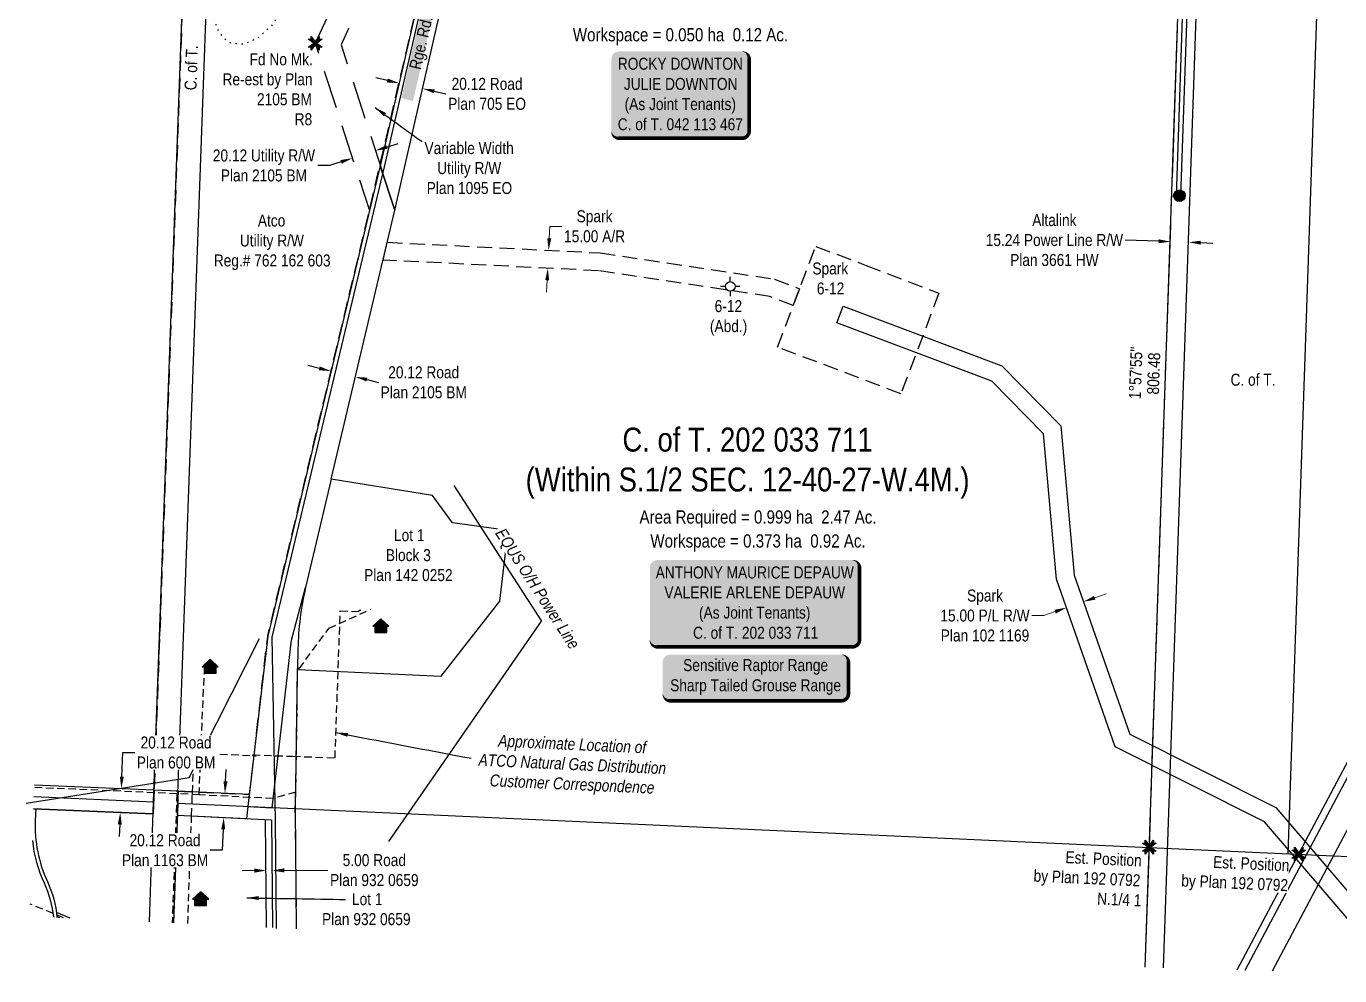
# Model space of a CAD drawing. Extents: x 309252 to 321570, y 5809412 to 5814891.
# Drawn here: x 311422 to 312518, y 5811144 to 5811937 of the extents above; entities that cross this region are included whole.
import ezdxf
from ezdxf.enums import TextEntityAlignment as Align

# ---------------------------------------------------------------- set-up
doc = ezdxf.new("R2010")
doc.units = 0
doc.header["$LTSCALE"] = 5
doc.header["$PDSIZE"] = 0.5
for name, pattern in [('DASHED2', [9.525, 6.35, -3.175]), ('foc-ACCESSROAD', [3.75, 2.5, -1.25]), ('foc-FLOWLINE', [3.75, 2.5, -1.25]), ('foc-QUARTERLINE', [33, 25, -3, 2, -3]), ('foc-TOPO', [1, 0.2, -0.8]), ('UG_PIPE', [1.875, 1.25, -0.625])]:
    doc.linetypes.add(name, pattern=pattern)
doc.layers.get('Defpoints').update_dxf_attribs({"color": 9})
for name, color, linetype in [('AS-OWNER', 7, 'Continuous'), ('AS-PIPE-UG', 44, 'UG_PIPE'), ('AS-PIPE-UG-T', 44, 'Continuous'), ('AS-POWER', 104, 'foc-POWER'), ('AS-POWER-EXISTING-PP', 72, 'Continuous'), ('AS-POWER-T', 104, 'Continuous'), ('AS-RESIDENCE', 14, 'Continuous'), ('AS-ROADS', 254, 'Continuous'), ('AS-TELEPHONE', 224, 'foc-TEL'), ('AS-WILDLIFE-BLOCK', 131, 'Continuous'), ('C-SYMBOL', 7, 'Continuous'), ('F-AR', 190, 'foc-ACCESSROAD'), ('F-EZE', 190, 'foc-FLOWLINE'), ('F-RW', 190, 'Continuous'), ('F-WS', 190, 'foc-ACCESSROAD'), ('F-WS-S', 190, 'Continuous'), ('L-AREAREQUIRED', 7, 'Continuous'), ('L-AREAWORK', 5, 'Continuous'), ('L-BD', 7, 'Continuous'), ('L-MON', 1, 'Continuous'), ('L-QSEC', 8, 'foc-QUARTERLINE'), ('L-SEC', 7, 'Continuous'), ('L-TITLEDB', 4, 'Continuous'), ('L-TITLEDB-T', 4, 'Continuous'), ('T-LOW-AREA', 48, 'foc-TOPO')]:
    doc.layers.add(name, color=color, linetype=linetype)
for name, color, linetype, lineweight in [('F-AR-T', 190, 'Continuous', 9), ('F-EZE-T', 190, 'Continuous', 9), ('F-RW-T', 190, 'Continuous', 9), ('F-WS-T', 190, 'Continuous', 9)]:
    doc.layers.add(name, color=color, linetype=linetype, lineweight=lineweight)
doc.styles.add('100L', font='ARIALN.TTF', dxfattribs={"height": 11})
doc.styles.add('175L', font='ARIALN.TTF', dxfattribs={"height": 20})
doc.styles.add('80', font='ARIALN.TTF', dxfattribs={"height": 10})
doc.styles.add('80CG', font='ARIALN.TTF', dxfattribs={"height": 10})
doc.styles.add('80L', font='ARIALN.TTF', dxfattribs={"height": 10})
doc.styles.add('foc-LtypeFont', font='ARIALN.TTF', dxfattribs={"height": 7.35})
doc.linetypes.add('foc-POWER', pattern='A,6,-1,["P",foc-LtypeFont,S=0.2,R=0,X=-0.625,Y=-0.75],-1.24,4', length=12.24)
doc.linetypes.add('foc-TEL', pattern='A,2,-1,["T",foc-LtypeFont,S=0.2,R=0,X=-0.425,Y=-0.75],-1.24,8', length=12.24)
doc.linetypes.add('foc-TEL-NOLINE', pattern='A,0,-2,["T",foc-LtypeFont,S=0.2,R=0,X=-0.425,Y=-0.75],-10.24', length=12.24)
doc.dimstyles.new('Compass 5 000', dxfattribs={"dimscale": 5, "dimtxt": 9, "dimasz": 2, "dimexe": 0.2, "dimexo": 0.0625, "dimgap": 0.5, "dimtad": 0, "dimtih": 1, "dimtoh": 1, "dimzin": 0, "dimdsep": 46, "dimtxsty": '80CG', "dimcen": 0.1, "dimse1": 1, "dimse2": 1, "dimclrd": 256, "dimclrt": 256, "dimaunit": 1, "dimadec": 4, "dimazin": 0, "dimtfac": 0.06, "dimtofl": 0, "dimtmove": 0, "dimatfit": 1, "dimfxl": 0.2, "dimtolj": 1, "dimtzin": 0, "dimlwd": -1, "dimarcsym": 0})

# ---------------------------------------------------------------- blocks, each defined once
blk = doc.blocks.new('*D421')
at = {"layer": 'Defpoints', "color": 0, "transparency": 16777216}
for p in [(311733.1, 5811889.9), (311752.6, 5811884.9), (311752.7, 5811885.4)]:
    blk.add_point(p, dxfattribs=at)
at = {"layer": 'L-TITLEDB-T', "transparency": 16777216}
for p, q in [((311723.2, 5811891.7), (311713.5, 5811893.9)), ((311762.3, 5811882.7), (311772.1, 5811880.5))]:
    blk.add_line(p, q, dxfattribs=at)
for points in [[(311723.6, 5811893.3), (311722.8, 5811890.1), (311733, 5811889.5)], [(311762.7, 5811884.3), (311762, 5811881.1), (311752.6, 5811884.9)]]:
    blk.add_solid(points, dxfattribs=at)
at = {"layer": 'L-TITLEDB-T', "transparency": 16777216, "insert": (311806.4, 5811880.5), "char_height": 10, "attachment_point": 5, "style": '80CG'}
blk.add_mtext('\\A1;20.12 Road\\PPlan 705 EO', dxfattribs=at)
blk = doc.blocks.new('*D422')
at = {"layer": 'Defpoints', "color": 0, "transparency": 16777216}
for p in [(311581.7, 5811296.6), (311580.8, 5811276.6), (311586.6, 5811276.3)]:
    blk.add_point(p, dxfattribs=at)
at = {"layer": 'L-TITLEDB-T', "transparency": 16777216}
for p, q in [((311588.1, 5811306.3), (311588.6, 5811316.3)), ((311586.1, 5811266.3), (311585.3, 5811248.8)), ((311585.3, 5811248.8), (311575.3, 5811248.8))]:
    blk.add_line(p, q, dxfattribs=at)
for points in [[(311586.4, 5811306.4), (311589.7, 5811306.3), (311587.6, 5811296.3)], [(311584.5, 5811266.4), (311587.8, 5811266.2), (311586.6, 5811276.3)]]:
    blk.add_solid(points, dxfattribs=at)
at = {"layer": 'L-TITLEDB-T', "transparency": 16777216, "insert": (311537.6, 5811248.8), "char_height": 10, "attachment_point": 5, "style": '80CG', "bg_fill": 3, "box_fill_scale": 1.1, "bg_fill_color": 256, "bg_fill_true_color": 13158600, "bg_fill_transparency": 0}
blk.add_mtext('\\A1;20.12 Road\\PPlan 1163 BM', dxfattribs=at)
blk = doc.blocks.new('*D423')
at = {"layer": 'Defpoints', "color": 0, "transparency": 16777216}
for p in [(311500.7, 5811300.4), (311499.8, 5811280.3), (311500.2, 5811280.3)]:
    blk.add_point(p, dxfattribs=at)
at = {"layer": 'L-TITLEDB-T', "transparency": 16777216}
for p, q in [((311501.5, 5811310.4), (311502.4, 5811330.4)), ((311502.4, 5811330.4), (311512.4, 5811330.4)), ((311499.8, 5811270.3), (311499.4, 5811260.3))]:
    blk.add_line(p, q, dxfattribs=at)
for points in [[(311499.9, 5811310.4), (311503.2, 5811310.3), (311501.1, 5811300.4)], [(311498.1, 5811270.4), (311501.5, 5811270.3), (311500.2, 5811280.3)]]:
    blk.add_solid(points, dxfattribs=at)
at = {"layer": 'L-TITLEDB-T', "transparency": 16777216, "insert": (311546.8, 5811330.4), "char_height": 10, "attachment_point": 5, "style": '80CG', "bg_fill": 3, "box_fill_scale": 1.1, "bg_fill_color": 256, "bg_fill_true_color": 13158600, "bg_fill_transparency": 0}
blk.add_mtext('\\A1;20.12 Road\\PPlan 600 BM', dxfattribs=at)
blk = doc.blocks.new('*D430')
at = {"layer": 'Defpoints', "color": 0, "transparency": 16777216}
for p in [(312376.9, 5811759.2), (312392.1, 5811758.7), (312392.1, 5811756.6)]:
    blk.add_point(p, dxfattribs=at)
at = {"layer": 'F-RW', "transparency": 16777216}
for p, q in [((312366.9, 5811757.5), (312339.1, 5811758.4)), ((312402.1, 5811756.3), (312412.1, 5811755.9))]:
    blk.add_line(p, q, dxfattribs=at)
for points in [[(312366.9, 5811759.1), (312366.8, 5811755.8), (312376.8, 5811757.1)], [(312402.1, 5811757.9), (312402, 5811754.6), (312392.1, 5811756.6)]]:
    blk.add_solid(points, dxfattribs=at)
at = {"layer": 'F-RW', "transparency": 16777216, "insert": (312279.9, 5811758.4), "char_height": 10, "attachment_point": 5, "style": '80CG'}
blk.add_mtext('\\A1;Altalink\\P15.24 Power Line R/W\\PPlan 3661 HW', dxfattribs=at)
blk = doc.blocks.new('*D433')
at = {"layer": 'Defpoints', "color": 0, "transparency": 16777216}
for p in [(311857, 5811749.9), (311857.8, 5811749.9), (311856.2, 5811734.9)]:
    blk.add_point(p, dxfattribs=at)
at = {"layer": 'F-AR-T', "transparency": 16777216}
for p, q in [((311858.3, 5811759.9), (311858.8, 5811769.9)), ((311858.8, 5811769.9), (311868.8, 5811769.9)), ((311856.6, 5811724.9), (311856.1, 5811714.9))]:
    blk.add_line(p, q, dxfattribs=at)
for points in [[(311856.6, 5811760), (311860, 5811759.8), (311857.8, 5811749.9)], [(311854.9, 5811725), (311858.2, 5811724.8), (311857.1, 5811734.9)]]:
    blk.add_solid(points, dxfattribs=at)
at = {"layer": 'F-AR-T', "transparency": 16777216, "insert": (311896.1, 5811769.9), "char_height": 10, "attachment_point": 5, "style": '80CG'}
blk.add_mtext('\\A1;Spark\\P15.00 A/R', dxfattribs=at)
blk = doc.blocks.new('*D435')
at = {"layer": 'Defpoints', "color": 0, "transparency": 16777216}
for p in [(312290, 5811451.4), (312308.1, 5811445), (312294, 5811440.1)]:
    blk.add_point(p, dxfattribs=at)
at = {"layer": 'F-RW-T', "transparency": 16777216}
for p, q in [((312313.6, 5811459.7), (312323, 5811463)), ((312271.1, 5811444.8), (312261.1, 5811444.8)), ((312280.6, 5811448.1), (312271.1, 5811444.8))]:
    blk.add_line(p, q, dxfattribs=at)
for points in [[(312313, 5811461.2), (312314.1, 5811458.1), (312304.2, 5811456.4)], [(312280, 5811449.7), (312281.1, 5811446.5), (312290, 5811451.4)]]:
    blk.add_solid(points, dxfattribs=at)
at = {"layer": 'F-RW-T', "transparency": 16777216, "insert": (312222, 5811444.8), "char_height": 10, "attachment_point": 5, "style": '80CG'}
blk.add_mtext('\\A1;Spark\\P15.00 P/L R/W\\PPlan 102 1169', dxfattribs=at)
blk = doc.blocks.new('*D436')
at = {"layer": 'Defpoints', "color": 0, "transparency": 16777216}
for p in [(311677.1, 5811653.2), (311696.4, 5811644.2), (311697.4, 5811648.4)]:
    blk.add_point(p, dxfattribs=at)
at = {"layer": 'L-TITLEDB-T', "transparency": 16777216}
for p, q in [((311666.4, 5811651.3), (311656.7, 5811653.6)), ((311706.2, 5811641.9), (311715.9, 5811639.6))]:
    blk.add_line(p, q, dxfattribs=at)
for points in [[(311666.8, 5811652.9), (311666, 5811649.7), (311676.2, 5811649)], [(311706.6, 5811643.5), (311705.8, 5811640.3), (311696.4, 5811644.2)]]:
    blk.add_solid(points, dxfattribs=at)
at = {"layer": 'L-TITLEDB-T', "transparency": 16777216, "insert": (311753.5, 5811639.6), "char_height": 10, "attachment_point": 5, "style": '80CG'}
blk.add_mtext('\\A1;20.12 Road\\PPlan 2105 BM', dxfattribs=at)
blk = doc.blocks.new('*U386')
h = blk.add_hatch(color=255)
edge = h.paths.add_edge_path()
edge.add_line((-71.5, -20), (71.5, -20))
edge.add_arc((71.5, -14), 6, 270, 360)
edge.add_line((77.5, -14), (77.5, 12.5))
edge.add_arc((71.5, 12.5), 6, 0, 90)
edge.add_line((71.5, 18.5), (-71.5, 18.5))
edge.add_arc((-71.5, 12.5), 6, 90, 180)
edge.add_line((-77.5, 12.5), (-77.5, -14))
edge.add_arc((-71.5, -14), 6, 180, 270)
at = {"color": 131, "flags": 128}
blk.add_lwpolyline([(-71.5, -20, 3, 3, 0), (71.5, -20, 3, 3, 0.414214), (77.5, -14, 3, 3, 0), (77.5, 12.5, 3, 0, 0.414214), (71.5, 18.5, 0, 0, 0), (-71.5, 18.5, 0, 0, 0.414214), (-77.5, 12.5, 0, 0, 0), (-77.5, -14, 0, 3, 0.414214)], format="xyseb", close=True, dxfattribs=at)
at = {"color": 131, "style": '80'}
blk.add_attdef('ENTER_TEXT_001', (-36, -5), '', height=10, dxfattribs=at)
blk = doc.blocks.new('POWERPOLE')
h = blk.add_hatch(color=255)
edge = h.paths.add_edge_path()
edge.add_arc((0, 0), 0.96, 0, 360)
at = {"linetype": 'Continuous'}
for p, q in [((0.68, -0.68), (-0.68, 0.68)), ((-0.68, -0.68), (0.68, 0.68))]:
    blk.add_line(p, q, dxfattribs=at)
blk.add_circle((0, 0), 0.96, dxfattribs=at)
blk = doc.blocks.new('*U438')
h = blk.add_hatch(color=59)
edge = h.paths.add_edge_path()
edge.add_line((-51.5, -37), (51.5, -37))
edge.add_arc((51.5, -31), 6, 270, 360)
edge.add_line((57.5, -31), (57.5, 29.5))
edge.add_arc((51.5, 29.5), 6, 0, 90)
edge.add_line((51.5, 35.5), (-51.5, 35.5))
edge.add_arc((-51.5, 29.5), 6, 90, 180)
edge.add_line((-57.5, 29.5), (-57.5, -31))
edge.add_arc((-51.5, -31), 6, 180, 270)
at = {"color": 1, "flags": 128}
blk.add_lwpolyline([(-51.5, -37, 3, 3, 0), (51.5, -37, 3, 3, 0.414214), (57.5, -31, 3, 3, 0), (57.5, 29.5, 3, 0, 0.414214), (51.5, 35.5, 0, 0, 0), (-51.5, 35.5, 0, 0, 0.414214), (-57.5, 29.5, 0, 0, 0), (-57.5, -31, 0, 3, 0.414214)], format="xyseb", close=True, dxfattribs=at)
blk.add_lwpolyline([(-23.7, 3.9, 0, 7.5, 0), (0, 0, 0, 0, 0)], format="xyseb", dxfattribs=at)
at = {"color": 1, "style": '80'}
blk.add_attdef('ENTER_TEXT_001', (-36, -5), '', height=10, dxfattribs=at)
blk = doc.blocks.new('*U439')
h = blk.add_hatch(color=59)
edge = h.paths.add_edge_path()
edge.add_line((-81.5, -37), (81.5, -37))
edge.add_arc((81.5, -31), 6, 270, 360)
edge.add_line((87.5, -31), (87.5, 29.5))
edge.add_arc((81.5, 29.5), 6, 0, 90)
edge.add_line((81.5, 35.5), (-81.5, 35.5))
edge.add_arc((-81.5, 29.5), 6, 90, 180)
edge.add_line((-87.5, 29.5), (-87.5, -31))
edge.add_arc((-81.5, -31), 6, 180, 270)
at = {"color": 1, "flags": 128}
blk.add_lwpolyline([(-81.5, -37, 3, 3, 0), (81.5, -37, 3, 3, 0.414214), (87.5, -31, 3, 3, 0), (87.5, 29.5, 3, 0, 0.414214), (81.5, 35.5, 0, 0, 0), (-81.5, 35.5, 0, 0, 0.414214), (-87.5, 29.5, 0, 0, 0), (-87.5, -31, 0, 3, 0.414214)], format="xyseb", close=True, dxfattribs=at)
blk.add_lwpolyline([(-23.7, 3.9, 0, 7.5, 0), (0, 0, 0, 0, 0)], format="xyseb", dxfattribs=at)
at = {"color": 1, "style": '80'}
blk.add_attdef('ENTER_TEXT_001', (-36, -5), '', height=10, dxfattribs=at)
blk = doc.blocks.new('TEMP')
h = blk.add_hatch(color=255)
h.dxf.hatch_style = 1
h.paths.add_polyline_path([(0, 0.25), (-0.67, 1.15), (-0.67, 0.67), (-1.15, 0.67), (-0.25, 0), (-1.15, -0.67), (-0.67, -0.67), (-0.67, -1.15), (0, -0.25), (0.67, -1.15), (0.67, -0.67), (1.15, -0.67), (0.25, 0), (1.15, 0.67), (0.67, 0.67), (0.67, 1.15)])
h.paths.add_polyline_path([(0.57, 0.85), (0.57, 0.57), (0.85, 0.57), (0.08, 0), (0.85, -0.57), (0.57, -0.57), (0.57, -0.85), (0, -0.08), (-0.57, -0.85), (-0.57, -0.57), (-0.85, -0.57), (-0.08, 0), (-0.85, 0.57), (-0.57, 0.57), (-0.57, 0.85), (0, 0.08)], flags=16)
h = blk.add_hatch(color=1)
h.dxf.hatch_style = 1
h.paths.add_polyline_path([(0, 0.08), (-0.57, 0.85), (-0.57, 0.57), (-0.85, 0.57), (-0.08, 0), (-0.85, -0.57), (-0.57, -0.57), (-0.57, -0.85), (0, -0.08), (0.57, -0.85), (0.57, -0.57), (0.85, -0.57), (0.08, 0), (0.85, 0.57), (0.57, 0.57), (0.57, 0.85)])
at = {"color": 1}
for p, q in [((-0.08, 0), (0.08, 0)), ((0, 0.08), (0, -0.08))]:
    blk.add_line(p, q, dxfattribs=at)
at = {"color": 255, "flags": 128}
blk.add_lwpolyline([(-0.25, 0), (-1.15, 0.67), (-0.67, 0.67), (-0.67, 1.15), (0, 0.25), (0.67, 1.15), (0.67, 0.67), (1.15, 0.67), (0.25, 0), (1.15, -0.67), (0.67, -0.67), (0.67, -1.15), (0, -0.25), (-0.67, -1.15), (-0.67, -0.67), (-1.15, -0.67)], close=True, dxfattribs=at)
at = {"color": 1, "flags": 128}
blk.add_lwpolyline([(-0.08, 0), (-0.85, 0.57), (-0.57, 0.57), (-0.57, 0.85), (0, 0.08), (0.57, 0.85), (0.57, 0.57), (0.85, 0.57), (0.08, 0), (0.85, -0.57), (0.57, -0.57), (0.57, -0.85), (0, -0.08), (-0.57, -0.85), (-0.57, -0.57), (-0.85, -0.57)], close=True, dxfattribs=at)
blk = doc.blocks.new('res_occ')
for points in [[(0.1, 0.89), (-1.26, -0.37), (1.46, -0.37)], [(-0.9, -1.43), (1.1, -1.43), (1.1, -0.37), (-0.9, -0.37)]]:
    blk.add_hatch(color=14).paths.add_polyline_path(points)
at = {"color": 14}
for points in [[(0.1, 0.89), (-1.26, -0.37), (1.46, -0.37)], [(-0.9, -1.43), (1.1, -1.43), (1.1, -0.37), (-0.9, -0.37)]]:
    blk.add_lwpolyline(points, close=True, dxfattribs=at)
blk = doc.blocks.new('*D538')
at = {"layer": 'Defpoints', "color": 0, "transparency": 16777216}
for p in [(311622.1, 5811236.2), (311627.1, 5811236.2), (311627.1, 5811231.9)]:
    blk.add_point(p, dxfattribs=at)
at = {"layer": 'L-TITLEDB', "transparency": 16777216}
for p, q in [((311612.1, 5811231.8), (311602.1, 5811231.7)), ((311637.1, 5811232), (311673.6, 5811232.2))]:
    blk.add_line(p, q, dxfattribs=at)
for points in [[(311612.1, 5811233.5), (311612.2, 5811230.1), (311622.1, 5811231.9)], [(311637.1, 5811233.7), (311637.1, 5811230.3), (311627.1, 5811231.9)]]:
    blk.add_solid(points, dxfattribs=at)
at = {"layer": 'L-TITLEDB', "transparency": 16777216, "insert": (311712.3, 5811232.2), "char_height": 10, "attachment_point": 5, "style": '80CG'}
blk.add_mtext('\\A1;5.00 Road\\PPlan 932 0659', dxfattribs=at)
blk = doc.blocks.new('GABD')
for p, q in [((-0.81, 0), (-1.62, 0)), ((0, 0.81), (0, 1.62)), ((1.62, 0), (0.81, 0)), ((0, -0.81), (0, -1.62))]:
    blk.add_line(p, q)
blk.add_circle((0, 0), 0.8)
blk = doc.blocks.new('*D602')
at = {"layer": 'Defpoints', "color": 0, "transparency": 16777216}
for p in [(311711.2, 5811839.2), (311692.1, 5811833), (311694.1, 5811826.8)]:
    blk.add_point(p, dxfattribs=at)
at = {"layer": 'L-TITLEDB-T', "transparency": 16777216}
for p, q in [((311722.7, 5811836.1), (311732.2, 5811839.2)), ((311675, 5811820.7), (311665, 5811820.7)), ((311684.6, 5811823.8), (311675, 5811820.7))]:
    blk.add_line(p, q, dxfattribs=at)
for points in [[(311722.2, 5811837.7), (311723.2, 5811834.6), (311713.2, 5811833.1)], [(311684, 5811825.3), (311685.1, 5811822.2), (311694.1, 5811826.8)]]:
    blk.add_solid(points, dxfattribs=at)
at = {"layer": 'L-TITLEDB-T', "transparency": 16777216, "insert": (311620.1, 5811820.7), "char_height": 10, "attachment_point": 5, "style": '80CG'}
blk.add_mtext('\\A1;20.12 Utility R/W\\PPlan 2105 BM', dxfattribs=at)

msp = doc.modelspace()

# ---------------------------------------------------------------- linework, layer by layer
at = {"layer": 'AS-PIPE-UG'}
for p, q in [((311567.416, 5811330.196), (311570.433, 5811396.678)), ((311566.143, 5811295.093), (311567.416, 5811330.196))]:
    msp.add_line(p, q, dxfattribs=at)
for points in [[(311610.847, 5811327.855), (311610.868, 5811328.455), (311644.455, 5811327.259), (311679.476, 5811326.012), (311683.85, 5811448.826), (311699.652, 5811448.263), (311699.695, 5811449.463), (311700.895, 5811449.42)], [(311649.497, 5811400.477), (311649.635, 5811400.467), (311674.45, 5811434.392), (311709.172, 5811449.901)], [(311649.497, 5811400.477), (311647.996, 5811400.547), (311646.957, 5811327.275), (311646.532, 5811297.277)], [(311560.502, 5811296.925), (311561.703, 5811330.085), (311563.849, 5811329.988), (311564.728, 5811329.948), (311610.847, 5811327.855), (311612.974, 5811327.758), (311613.522, 5811327.734)], [(311646.532, 5811297.277), (311627.614, 5811292.054), (311566.143, 5811295.093), (311547.455, 5811296.017), (311428.455, 5811301.226)], [(311547.455, 5811296.017), (311543.587, 5811188.14)], [(311559.773, 5811276.827), (311559.81, 5811277.827), (311560.357, 5811292.924), (311560.493, 5811296.675), (311560.502, 5811296.925)], [(311647.39, 5811183.214), (311647.277, 5811201.947), (311646.325, 5811282.615), (311646.532, 5811297.277)], [(311556.537, 5811187.526), (311559.764, 5811276.577), (311559.773, 5811276.827)], [(311452.821, 5811192.448), (311424.944, 5811203.911)]]:
    msp.add_lwpolyline(points, dxfattribs=at)
at = {"layer": 'AS-POWER'}
for p in [(311778.663, 5811553.478), (311724.264, 5811256.06)]:
    msp.add_line(p, (311851.859, 5811440.151), dxfattribs=at)
at = {"layer": 'AS-POWER', "flags": 128}
for points in [[(312381.885, 5811795.216), (312391.146, 5812068.39), (312400.228, 5812325.541), (312410.06, 5812603.778)], [(312385.502, 5811794.981), (312394.883, 5812068.285), (312403.884, 5812325.401), (312413.871, 5812603.563)], [(311421.766, 5811288.186), (311557.715, 5811309.58), (311616.408, 5811425.533)]]:
    msp.add_lwpolyline(points, dxfattribs=at)
at = {"layer": 'AS-ROADS', "const_width": 9.999, "flags": 128}
msp.add_lwpolyline([(311739.725, 5811875.789), (311754.075, 5811938.532), (311770.038, 5812007.467), (311782.169, 5812058.15), (311790.434, 5812094.138), (311809.183, 5812174.164), (311821.962, 5812228.498), (311834.879, 5812286.448), (311843.482, 5812330.358)], dxfattribs=at)
at = {"layer": 'AS-TELEPHONE', "flags": 128}
msp.add_lwpolyline([(311630.603, 5811183.393), (311629.885, 5811273.561), (311626.886, 5811426.821), (311720.681, 5811819.467), (311749.113, 5811943.122), (311771.291, 5812039.421), (311774.223, 5812049.905), (311777.374, 5812063.341), (311780.358, 5812075.889), (311784.984, 5812096.2), (311787.985, 5812107.274), (311791.192, 5812119.478), (311794.466, 5812135.511), (311841.604, 5812340.194), (311876.216, 5812889.647)], dxfattribs=at)
at = {"layer": 'AS-TELEPHONE', "linetype": 'foc-TEL-NOLINE', "flags": 128}
for points in [[(311524.487, 5811189.047), (311528.083, 5811289.17), (311534.318, 5811461.118)], [(311427.813, 5811283.452), (311527.718, 5811279.131)]]:
    msp.add_lwpolyline(points, dxfattribs=at)
at = {"layer": 'F-AR'}
msp.add_lwpolyline([(311723.192, 5811756.607), (311900.835, 5811747.737), (312046.326, 5811725.894), (312067.259, 5811717.71), (312061.936, 5811703.683), (312042.432, 5811711.31), (311899.343, 5811732.791), (311719.691, 5811741.762)], close=True, dxfattribs=at)
at = {"layer": 'F-EZE', "flags": 128}
msp.add_lwpolyline([(311528.443, 5811299.205), (311608.149, 5811295.323), (311623.262, 5811427.656), (311708.211, 5811783.269), (311746.737, 5811949.348), (311777.664, 5812085.551), (311557.206, 5812096.68), (311528.443, 5811299.205)], dxfattribs=at)
at = {"layer": 'F-RW'}
for p, q in [((312355.712, 5811151.204), (312414.564, 5812864.898)), ((312370.943, 5811150.727), (312429.794, 5812864.375))]:
    msp.add_line(p, q, dxfattribs=at)
at = {"layer": 'F-RW', "flags": 128}
for points in [[(312432.545, 5811148.877), (312811.047, 5811862.417), (312901.333, 5812032.638)], [(312439.277, 5811148.666), (312819.713, 5811865.745), (312908.094, 5812032.378)], [(312827.448, 5811837.264), (312461.727, 5811147.88)], [(312564.996, 5811144.642), (312455.41, 5811272.509), (312330.646, 5811335.199), (312281.64, 5811475.278), (312270.878, 5811596.498), (312227.766, 5811640.657), (312098.266, 5811689.202), (312103.535, 5811703.245), (312236.166, 5811653.526), (312285.334, 5811603.152), (312296.419, 5811478.466), (312342.806, 5811345.876), (312464.854, 5811284.558), (312585.285, 5811144.006)], [(311458.391, 5811192.183), (311446.911, 5811196.906)], [(311447.295, 5811193.507), (311449.486, 5811192.606)]]:
    msp.add_lwpolyline(points, dxfattribs=at)
for points in [[(311429.737, 5811283.4), (311429.315, 5811273.742, 0.12012848), (311439.402, 5811222.799, -0.08759954), (311447.402, 5811192.705)], [(311426.856, 5811256.924, 0.08206416), (311436.681, 5811221.537, -0.08643567), (311444.378, 5811192.848)]]:
    msp.add_lwpolyline(points, format="xyb", dxfattribs=at)
at = {"layer": 'F-WS'}
msp.add_lwpolyline([(312048.784, 5811669.022), (312061.936, 5811703.683), (312080.716, 5811753.175), (312122.792, 5811737.208), (312183.57, 5811714.146), (312151.637, 5811629.993)], close=True, dxfattribs=at)
at = {"layer": 'L-QSEC'}
msp.add_line((312355.712, 5811151.204), (312414.564, 5812864.898), dxfattribs=at)
at = {"layer": 'L-SEC', "flags": 128}
for points in [[(311527.923, 5811289.139), (311557.206, 5812096.68)], [(311548.028, 5811288.41), (311577.311, 5812095.951)], [(311428.185, 5811293.741), (311528.083, 5811289.17)], [(311524.487, 5811189.047), (311528.083, 5811289.17)], [(311548.188, 5811288.25), (311544.595, 5811188.092)], [(311548.188, 5811288.25), (312359.423, 5811251.128)], [(312359.423, 5811251.128), (313170.909, 5811214.26)]]:
    msp.add_lwpolyline(points, dxfattribs=at)
at = {"layer": 'L-TITLEDB'}
msp.add_line((311528.619, 5811299.174), (311548.726, 5811298.33), dxfattribs=at)
at = {"layer": 'L-TITLEDB', "linetype": 'DASHED2', "flags": 128}
for points in [[(311833.282, 5812289.131), (311662.906, 5811922.804), (311708.211, 5811783.269)], [(311851.525, 5812280.646), (311684.486, 5811921.493), (311729.268, 5811783.512)]]:
    msp.add_lwpolyline(points, dxfattribs=at)
at = {"layer": 'L-TITLEDB', "flags": 128}
for points in [[(312475.008, 5811245.864), (312502.715, 5812051.553)], [(311746.737, 5811949.348), (311745.489, 5811943.957), (311717.057, 5811820.302), (311729.268, 5811783.512), (311765.377, 5811940.61), (311766.355, 5811944.892)], [(311676.239, 5811558.639), (311729.268, 5811783.512), (311717.057, 5811820.302), (311623.262, 5811427.656), (311606.739, 5811285.363), (311626.99, 5811284.333)], [(311648.519, 5811416.782), (311648.266, 5811399.834), (311768.133, 5811394.229), (311817.084, 5811456.966), (311824.017, 5811515.969), (311777.593, 5811522.245), (311760.914, 5811545.211), (311676.239, 5811558.639), (311654.894, 5811468.182), (311654.894, 5811468.182)], [(311643.099, 5811424.183), (311654.894, 5811468.182)], [(311626.99, 5811284.333), (311643.099, 5811424.183)], [(311647.331, 5811183.262), (311646.615, 5811283.405), (311648.266, 5811399.834)], [(311428.537, 5811303.503), (311528.443, 5811299.205), (311527.718, 5811279.131), (311427.813, 5811283.452)], [(311547.802, 5811278.177), (311626.507, 5811274.339), (311627.224, 5811184.171)], [(311622.258, 5811184.407), (311621.504, 5811274.573)]]:
    msp.add_lwpolyline(points, dxfattribs=at)
msp.add_lwpolyline([(311547.802, 5811278.177), (311605.828, 5811275.29), (311608.149, 5811295.323), (311548.547, 5811298.27)], close=True, dxfattribs=at)
at = {"layer": 'L-TITLEDB'}
msp.add_arc((311893.346, 5811412.516), 244.863, 166.859822, 179.001769, dxfattribs=at)
at = {"layer": 'T-LOW-AREA', "flags": 128}
msp.add_lwpolyline([(311699.209, 5812069.019), (311693.613, 5812061.979), (311686.578, 5812053.224), (311673.841, 5812028.37), (311660.277, 5812004.194), (311650.311, 5811985.33), (311641.607, 5811964.351), (311632.797, 5811946.977), (311626.591, 5811937.458), (311614.959, 5811927.099), (311603.953, 5811922.021), (311592.681, 5811922.75), (311586.375, 5811926.95), (311580.87, 5811935.296), (311578.418, 5811947.41), (311580.205, 5811962.409), (311585.971, 5811976.603), (311598.435, 5811995.621), (311614.114, 5812015.964), (311622.102, 5812025.726), (311634.87, 5812038.473), (311641.683, 5812049.997), (311640.944, 5812063.331)], dxfattribs=at)

# ---------------------------------------------------------------- block references
at = {"layer": 'AS-OWNER'}
ref = msp.add_blockref('*U438', (311967.681, 5811880.444), dxfattribs=dict(at, xscale=0.99990854, yscale=0.99990854, zscale=0.99990854))
ref.add_attrib('ENTER_TEXT_001', 'ROCKY DOWNTON', (311915.544, 5811900.702), dxfattribs={"layer": '0', "color": 1, "height": 9.99909, "style": '80'})
ref.add_attrib('ENTER_TEXT_002', 'JULIE DOWNTON', (311920.598, 5811883.859), dxfattribs={"layer": '0', "color": 1, "height": 9.99909, "style": '80'})
ref.add_attrib('ENTER_TEXT_003', '(As Joint Tenants)', (311921.205, 5811867.024), dxfattribs={"layer": '0', "color": 1, "height": 9.99909, "style": '80'})
ref.add_attrib('ENTER_TEXT_004', 'C. of T. 042 113 467', (311915.455, 5811850.181), dxfattribs={"layer": '0', "color": 1, "height": 9.99909, "style": '80'})
ref = msp.add_blockref('*U439', (312029.766, 5811455.66), dxfattribs=dict(at, xscale=0.99990854, yscale=0.99990854, zscale=0.99990854))
ref.add_attrib('ENTER_TEXT_001', 'ANTHONY MAURICE DEPAUW', (311947.103, 5811475.828), dxfattribs={"layer": '0', "color": 1, "height": 9.99909, "style": '80'})
ref.add_attrib('ENTER_TEXT_002', 'VALERIE ARLENE DEPAUW', (311954.374, 5811459.163), dxfattribs={"layer": '0', "color": 1, "height": 9.99909, "style": '80'})
ref.add_attrib('ENTER_TEXT_003', '(As Joint Tenants)', (311983.29, 5811442.327), dxfattribs={"layer": '0', "color": 1, "height": 9.99909, "style": '80'})
ref.add_attrib('ENTER_TEXT_004', 'C. of T. 202 033 711', (311978.328, 5811425.485), dxfattribs={"layer": '0', "color": 1, "height": 9.99909, "style": '80'})
at = {"layer": 'AS-POWER-EXISTING-PP', "xscale": 4.999542700000036, "yscale": 4.999542700000036, "zscale": 4.999542700000036}
msp.add_blockref('POWERPOLE', (312384.234, 5811795.488), dxfattribs=at)
at = {"layer": 'AS-RESIDENCE', "xscale": 5.000000000000016, "yscale": 5.000000000000016, "zscale": 5.000000000000016}
for p in [(311717.203, 5811437.719), (311574.745, 5811403.972)]:
    msp.add_blockref('res_occ', p, dxfattribs=at)
at = {"layer": 'AS-WILDLIFE-BLOCK'}
ref = msp.add_blockref('*U386', (312030.531, 5811393.64), dxfattribs=at)
ref.add_attrib('ENTER_TEXT_001', 'Sensitive Raptor Range', (311970.027, 5811398.443), dxfattribs={"layer": '0', "color": 131, "height": 10, "style": '80'})
ref.add_attrib('ENTER_TEXT_002', 'Sharp Tailed Grouse Range', (311959.198, 5811381.599), dxfattribs={"layer": '0', "color": 131, "height": 10, "style": '80'})
at = {"layer": 'F-WS-S', "xscale": 5.000000000000017, "yscale": 5.000000000000017, "zscale": 5.000000000000017}
msp.add_blockref('GABD', (312009.366, 5811719.7), dxfattribs=at)
at = {"layer": 'L-MON', "xscale": 4.999542700000003, "yscale": 4.999542700000003, "zscale": 4.999542700000003}
for p in [(311662.906, 5811922.804), (312359.152, 5811251.38)]:
    msp.add_blockref('TEMP', p, dxfattribs=at)

# ---------------------------------------------------------------- texts
at = {"layer": 'C-SYMBOL', "color": 3, "insert": (312023.815, 5811601.797), "char_height": 19.99817, "width": 369.2931, "attachment_point": 2, "style": '175L'}
msp.add_mtext('C. of T. 202 033 711\\P(Within S.1/2 SEC. 12-40-27-W.4M.)', dxfattribs=at)
at = {"layer": 'F-EZE-T', "insert": (311577.793, 5811779.739), "char_height": 9.99909, "attachment_point": 1, "style": '80L'}
msp.add_mtext_dynamic_manual_height_columns('\\pi37.264;Atco\\P\\pi22.272;Utility R/W\\P\\pi0.48993;Reg.# 762 162 603', width=97.00791, gutter_width=50, heights=[0], dxfattribs=at)
at = {"layer": 'F-WS-T', "char_height": 9.99909, "attachment_point": 1, "style": '80L'}
for s, insert in [('\\pi-2.5714;Spark\\P\\pi1.156;6-12', (312080.491, 5811739.724)), ('\\pi1.156;6-12\\P\\pi-2.7931;(Abd.)', (311995.181, 5811708.26))]:
    msp.add_mtext_dynamic_manual_height_columns(s, width=24.22005, gutter_width=50, heights=[0], dxfattribs=dict(at, insert=insert))
at = {"layer": 'L-AREAREQUIRED', "color": 5, "style": '100L'}
msp.add_text('Area Required = 0.999 ha  2.47 Ac.', height=10.99899, dxfattribs=at).set_placement((312032.537, 5811518.347), align=Align.BOTTOM_CENTER)
at = {"layer": 'L-AREAWORK', "color": 5, "style": '100L'}
for s, p in [('Workspace = 0.050 ha  0.12 Ac.', (311967.811, 5811921.13)), ('Workspace = 0.373 ha  0.92 Ac.', (312032.537, 5811498.349))]:
    msp.add_text(s, height=10.99899, dxfattribs=at).set_placement(p, align=Align.BOTTOM_CENTER)
at = {"layer": 'L-BD', "style": '80L'}
for s, p in [("1°57'55''", (312347.744, 5811647.504)), ('806.48', (312362.734, 5811646.989))]:
    msp.add_text(s, height=9.9991, rotation=88.0331, dxfattribs=at).set_placement(p, align=Align.MIDDLE)
at = {"layer": 'L-MON', "insert": (311584.592, 5811914.387), "char_height": 9.99909, "attachment_point": 1, "style": '80L'}
msp.add_mtext_dynamic_manual_height_columns('\\pi23.536;Fd No Mk.\\P\\pi0.97986;Re-est by Plan \\P\\pi29.756;2105 BM\\P\\pi61.186;R8', width=74.42471, gutter_width=50, heights=[0], dxfattribs=at)
at = {"layer": 'L-MON', "insert": (312250.327, 5811249.908), "char_height": 9.99909, "attachment_point": 1, "rotation": 357.379978, "style": '80L'}
msp.add_mtext_dynamic_manual_height_columns('\\pi39.142;Est. Position\\P\\pi13.272;by Plan 192 0792\\P\\pi67.148;N.1/4 1', width=101.10812, gutter_width=50, heights=[0], dxfattribs=at)
at = {"layer": 'L-TITLEDB-T', "attachment_point": 1, "style": '80L'}
for s, width, insert, char_height, rotation in [('\\pi0.48993;Rge. Rd. 270A', 75.26365, (311741.169, 5811901.914), 9.99909, 77.055339), ('C. of T.', 36.67918, (311553.793, 5811883.756), 9.9991, 87.923227)]:
    msp.add_mtext_dynamic_manual_height_columns(s, width=width, gutter_width=50, heights=[0], dxfattribs=dict(at, insert=insert, char_height=char_height, rotation=rotation))
at = {"layer": 'L-TITLEDB-T', "char_height": 9.99909, "attachment_point": 1, "style": '80L'}
for s, width, insert in [('\\pi0.077278;Variable Width\\P\\pi10.666;Utility R/W \\P\\pi1.9189;Plan 1095 EO', 73.79721, (311754.097, 5811840.249)), ('\\pi58.417;C. of T.', 152.86655, (312368.514, 5811646.806)), ('\\pi65.162;Lot 1\\P\\pi58.345;Block 3\\P\\pi40.233;Plan 142 0252', 152.86655, (311663.513, 5811516.983)), ('\\pi25.467;Lot 1 \\P\\pi0.49329;Plan 932 0659', 73.47653, (311668.158, 5811212.976))]:
    msp.add_mtext_dynamic_manual_height_columns(s, width=width, gutter_width=50, heights=[0], dxfattribs=dict(at, insert=insert))

# ---------------------------------------------------------------- dimensions: what is measured, and where the dimension line sits
at = {"layer": 'F-AR-T'}
dim = msp.add_aligned_dim(p1=(311856.203, 5811734.945), p2=(311856.951, 5811749.928), distance=-0.85, text='Spark\\P15.00 A/R', dimstyle='Compass 5 000', dxfattribs=at)
dim.commit()
dim.dimension.update_dxf_attribs({"geometry": '*D433', "text_midpoint": (311896.079, 5811769.861)})
at = {"layer": 'F-RW'}
dim = msp.add_linear_dim(base=(312392.077, 5811756.593), p1=(312376.919, 5811759.248), p2=(312392.149, 5811758.728), angle=358.044927, text='Altalink\\P15.24 Power Line R/W\\PPlan 3661 HW', dimstyle='Compass 5 000', dxfattribs=at)
dim.commit()
dim.dimension.update_dxf_attribs({"geometry": '*D430', "text_midpoint": (312279.91, 5811758.403), "dimtype": 161})
at = {"layer": 'F-RW-T'}
dim = msp.add_aligned_dim(p1=(312308.122, 5811445.015), p2=(312293.96, 5811440.061), distance=-12.02, text='Spark\\P15.00 P/L R/W\\PPlan 102 1169', dimstyle='Compass 5 000', dxfattribs=at)
dim.commit()
dim.dimension.update_dxf_attribs({"geometry": '*D435', "text_midpoint": (312222.027, 5811444.802)})
at = {"layer": 'L-TITLEDB'}
dim = msp.add_linear_dim(base=(311627.133, 5811231.916), p1=(311622.116, 5811236.213), p2=(311627.102, 5811236.249), angle=0.409445, text='5.00 Road\\PPlan 932 0659', dimstyle='Compass 5 000', dxfattribs=at)
dim.commit()
dim.dimension.update_dxf_attribs({"geometry": '*D538', "text_midpoint": (311712.319, 5811232.248), "dimtype": 161})
at = {"layer": 'L-TITLEDB-T'}
for p1, p2, distance, text, picture, middle in [((311733.069, 5811889.938), (311752.694, 5811885.427), -0.499, '20.12 Road\\PPlan 705 EO', '*D421', (311806.371, 5811880.46)), ((311711.186, 5811839.226), (311692.059, 5811833.015), 6.493, '20.12 Utility R/W\\PPlan 2105 BM', '*D602', (311620.099, 5811820.664)), ((311677.135, 5811653.179), (311697.422, 5811648.391), -4.284, '20.12 Road\\PPlan 2105 BM', '*D436', (311753.516, 5811639.627))]:
    dim = msp.add_aligned_dim(p1=p1, p2=p2, distance=distance, text=text, dimstyle='Compass 5 000', dxfattribs=at)
    dim.commit()
    dim.dimension.update_dxf_attribs({"geometry": picture, "text_midpoint": middle})

# ---------------------------------------------------------------- leaders
at = {"layer": 'L-TITLEDB-T', "path_type": 1}
for points in [[(311712.998, 5811869.046), (311752.159, 5811840.648)], [(311605.732, 5811209.058), (311688.163, 5811207.732)]]:
    msp.add_leader(points, dimstyle='Compass 5 000', override={"dimgap": 0.5, "dimtad": 0}, dxfattribs=at)

# ---------------------------------------------------------------- next in the draw order: texts
at = {"layer": 'AS-PIPE-UG-T', "insert": (311800.323, 5811346.076), "char_height": 9.99909, "attachment_point": 1, "rotation": 357.384532, "style": '175L', "bg_fill": 3, "box_fill_scale": 1.15, "bg_fill_color": 256, "bg_fill_true_color": 256, "bg_fill_transparency": 0}
msp.add_mtext_dynamic_manual_height_columns('\\pi15.704;{\\fArial Narrow|b0|i1|c0|p34;Approximate Location of\\P\\pi0.057149;ATCO Natural Gas Distribution\\P\\pi10.121;Customer Correspondence}', width=156.43697, gutter_width=100, heights=[0], dxfattribs=at)
at = {"layer": 'AS-POWER-T', "insert": (311821.048, 5811519.244), "char_height": 9.99909, "attachment_point": 1, "rotation": 302.857672, "style": '175L', "bg_fill": 3, "box_fill_scale": 1.15, "bg_fill_color": 256, "bg_fill_true_color": 256, "bg_fill_transparency": 0}
msp.add_mtext_dynamic_manual_height_columns('\\pi0.33155;{\\fArial Narrow|b0|i1|c0|p34;EQUS O/H Power Line}', width=116.32101, gutter_width=100, heights=[0], dxfattribs=at)
at = {"layer": 'L-MON', "insert": (312386.006, 5811245.29), "char_height": 9.99909, "attachment_point": 1, "rotation": 357.398666, "style": '80L', "bg_fill": 3, "box_fill_scale": 1.15, "bg_fill_color": 256, "bg_fill_true_color": 256, "bg_fill_transparency": 0}
msp.add_mtext_dynamic_manual_height_columns('\\pi26.709;Est. Position\\P\\pi0.83791;by Plan 192 0792', width=88.67435, gutter_width=50, heights=[0], dxfattribs=at)

# ---------------------------------------------------------------- next in the draw order: dimensions: what is measured, and where the dimension line sits
at = {"layer": 'L-TITLEDB-T'}
dim = msp.add_linear_dim(base=(311586.602, 5811276.285), p1=(311581.732, 5811296.629), p2=(311580.753, 5811276.57), angle=267.208219, text='20.12 Road\\PPlan 1163 BM', dimstyle='Compass 5 000', override={"dimtfill": 1}, dxfattribs=at)
dim.commit()
dim.dimension.update_dxf_attribs({"geometry": '*D422', "text_midpoint": (311537.649, 5811248.803), "dimtype": 161})

# ---------------------------------------------------------------- next in the draw order: block references
at = {"layer": 'AS-RESIDENCE', "xscale": 5.000000000000016, "yscale": 5.000000000000016, "zscale": 5.000000000000016}
msp.add_blockref('res_occ', (311566.801, 5811209.688), dxfattribs=at)
at = {"layer": 'L-MON', "xscale": 4.999542700000003, "yscale": 4.999542700000003, "zscale": 4.999542700000003}
msp.add_blockref('TEMP', (312483.815, 5811245.523), dxfattribs=at)

# ---------------------------------------------------------------- next in the draw order: dimensions: what is measured, and where the dimension line sits
at = {"layer": 'L-TITLEDB-T'}
dim = msp.add_linear_dim(base=(311500.23, 5811280.329), p1=(311500.671, 5811300.4), p2=(311499.797, 5811280.347), angle=267.50522, text='20.12 Road\\PPlan 600 BM', dimstyle='Compass 5 000', override={"dimtfill": 1}, dxfattribs=at)
dim.commit()
dim.dimension.update_dxf_attribs({"geometry": '*D423', "text_midpoint": (311546.84, 5811330.438), "dimtype": 161})

# ---------------------------------------------------------------- next in the draw order: leaders
at = {"layer": 'AS-PIPE-UG-T', "path_type": 1}
msp.add_leader([(311680.243, 5811347.036), (311793.094, 5811325.628)], dimstyle='Compass 5 000', override={"dimgap": 0.5, "dimtad": 0}, dxfattribs=at)

doc.saveas('drawing.dxf')
